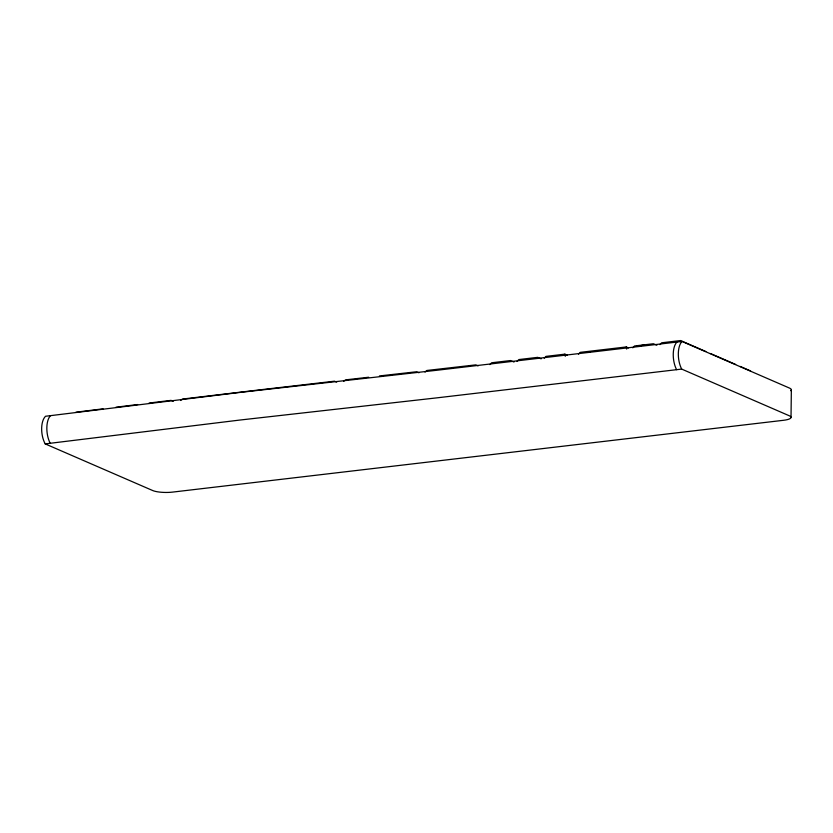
<?xml version="1.0" encoding="UTF-8"?>
<svg xmlns="http://www.w3.org/2000/svg" width="833" height="833" viewBox="0 0 833 833"><rect width="100%" height="100%" fill="white"/><g stroke="black" fill="none" stroke-linecap="round" stroke-linejoin="round"><path stroke-width="1.25" d="M636.86 346.164L640.962 346.039M637.693 346.216L638.599 345.82M791.017 417.468L791.35 389.823M489.919 364.604L491.668 362.761L510.556 360.543L514.003 362.032M517.074 361.418L518.834 359.564L537.712 357.347L541.158 358.846M544.23 358.221L545.99 356.378L564.868 354.15L567.169 355.15M578.466 354.202L580.226 352.349L626.27 346.945L628.561 347.934M632.778 347.819L634.538 345.966L653.426 343.748L656.873 345.247M659.944 344.623L661.694 342.779L680.582 340.551L705.832 351.516M425.017 372.08L426.913 370.466L475.799 364.875L478.111 365.885M343.665 381.295L345.518 379.869L368.644 377.234M180.594 400.486L182.489 399.059L259.521 389.886L334.481 381.191L336.667 382.128M587.546 351.953L589.462 351.713L588.004 351.88M588.577 351.953L589.972 351.922M641.764 345.299L644.201 345.289M45.201 443.895L239.758 420.061L437.846 397.747L681.686 369.092L789.195 415.729A14.609 3.405 0.7 0 1 783.478 420.301L172.556 492.105A14.609 3.405 0.7 0 1 152.71 490.543L45.201 443.895A17.483 8.705 82.8 0 1 45.544 416.261L240.091 392.416L438.189 370.112L682.029 341.457L789.528 388.095A14.609 3.405 0.7 0 1 790.777 390.698M75.918 412.2L103.084 408.826M115.974 407.202L137.643 404.536M149.086 403.037L171.057 400.371L173.285 401.319M379.431 375.933L416.583 371.757L418.937 372.778M638.38 345.987L640.098 346.101M588.442 351.932L590.108 351.745L587.452 351.922M638.755 345.653L640.952 345.778M638.755 345.945L640.941 346.08M710.414 353.494L735.664 364.458M740.235 366.437L750.575 370.924M626.27 346.945L626.676 349.079M564.868 354.15L565.284 356.295M50.199 443.26A17.483 8.268 83.3 0 1 50.542 415.625M681.686 369.092A17.483 8.268 83.3 0 1 682.029 341.457M676.604 369.685A17.483 8.268 83.3 0 1 676.948 342.051"/></g></svg>
